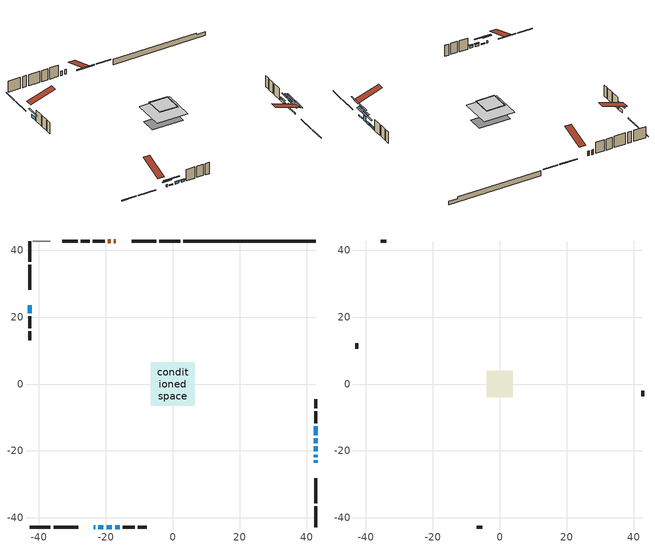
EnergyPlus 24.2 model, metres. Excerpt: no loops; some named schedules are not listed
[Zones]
conditioned space
 floor othersidecoefficients (Floor1 construction): -2.46,-2.46 -2.46,2.46 2.46,2.46 2.46,-2.46 z0.76
 floor adiabatic (AdiabaticFloorConstruction): -6.57,-6.57 -6.57,6.57 6.57,6.57 6.57,-6.57 z3.2
 floor foundation (Slab1 construction): -6.64,-3.25 -6.64,3.25 6.64,3.25 6.64,-3.25 z-1.57
 wall outside (RimJoist1 construction): 2.21,42.7 -3.97,42.7 / -42.7,-42.7 -36.53,-42.7 / -42.7,42.7 -42.7,36.53 / 42.7,-42.7 42.7,-36.53 z0.76:1.06
 wall outside (RimJoist2 construction): -4.9,42.7 -12.31,42.7 / -35.6,-42.7 -28.18,-42.7 / -42.7,35.6 -42.7,28.18 / 42.7,-35.6 42.7,-28.18 z0.76:1.06
 wall outside (AdiabaticWallConstruction 1): -16.96,42.7 -17.64,42.7 / -18.57,42.7 -19.36,42.7 z0.76:2.79
 wall outside (AdiabaticWallConstruction): -23.54,-42.7 -23.15,-42.7 / -19.78,-42.7 -18.15,-42.7 / 42.7,-15.3 42.7,-12.66 / -17.22,-42.7 -15.9,-42.7 z0.76:1.73; 42.7,-23.54 42.7,-22.77 / -22.23,-42.7 -20.7,-42.7 / 42.7,-21.85 42.7,-21.08 z0.76:1.27; 42.7,-20.16 42.7,-18.63 z0.76:2.79; 42.7,-17.7 42.7,-16.23 z0.76:1.68; -42.7,23.54 -42.7,21.2 z0.76:1.98
 wall outside (Wall1 construction): -20.29,42.7 -23.86,42.7 / -14.97,-42.7 -11.39,-42.7 / -42.7,20.27 -42.7,16.69 / 42.7,-11.73 42.7,-8.16 z0.76:5.64
 wall outside (Wall2 construction): -24.79,42.7 -27.42,42.7 / -10.46,-42.7 -7.84,-42.7 / -42.7,15.76 -42.7,13.14 / 42.7,-7.23 42.7,-4.6 z0.76:5.64
 wall foundation (FoundationWall1 construction): 3.14,42.7,-1.57 3.14,42.7,0.76 38.75,42.7,0.76 38.75,42.7,-0.04 42.7,42.7,-0.04 42.7,42.7,-1.57
 wall othersidecoefficients (Wall3 construction): -28.35,42.7 -33,42.7 z0.76:5.64
 wall adiabatic (Wall5 construction): -36.53,42.7 -41.77,42.7 z0.76:5.64
 window (WindowConstruction 6): -23.54,-42.7 -23.15,-42.7 z0.76:1.73
 window (WindowConstruction 7): 42.7,-23.54 42.7,-22.77 z0.76:1.27
 window (WindowConstruction 8): -22.23,-42.7 -20.7,-42.7 z0.76:1.27
 window (WindowConstruction 9): 42.7,-21.85 42.7,-21.08 z0.76:1.27
 window (WindowConstruction): 42.7,-20.16 42.7,-18.63 z0.76:2.79
 window (WindowConstruction 1): 42.7,-17.7 42.7,-16.23 z0.76:1.67
 window (WindowConstruction 2): -19.77,-42.7 -18.15,-42.7 z0.76:1.73
 window (WindowConstruction 3): -42.7,23.54 -42.7,21.2 z0.76:1.98
 window (WindowConstruction 4): 42.7,-15.3 42.7,-12.66 z0.76:1.73
 window (WindowConstruction 5): -17.22,-42.7 -15.9,-42.7 z0.76:1.73
 door (Door): -16.96,42.7 -17.64,42.7 z0.76:2.79
 door (Door 1): -18.57,42.7 -19.36,42.7 z0.76:2.79
 ceiling adiabatic (AdiabaticFloorConstruction): 6.57,-6.57 6.57,6.57 -6.57,6.57 -6.57,-6.57 z3.2
attic - vented
 floor to conditioned space (Floor2 construction Reversed): -3.72,-3.72 -3.72,3.72 3.72,3.72 3.72,-3.72 z5.64
 floor to conditioned space (Floor3 construction Reversed): -3.96,-3.96 -3.96,3.96 3.96,3.96 3.96,-3.96 z5.64
 wall outside (Wall4 construction): -33.93,42.7 -35.6,42.7 / -6.91,-42.7 -5.24,-42.7 / -42.7,12.21 -42.7,10.54 / 42.7,-3.67 42.7,-2 z0.76:5.64
 roof outside (Roof1 construction): -16.03,42.7,5.64 -16.03,32.12,9.16 -13.24,32.12,9.16 -13.24,42.7,5.64; -24.46,-42.7,5.64 -24.46,-32.12,9.16 -27.25,-32.12,9.16 -27.25,-42.7,5.64; -42.7,24.46,5.64 -32.12,24.46,9.16 -32.12,27.25,9.16 -42.7,27.25,5.64; 42.7,-24.46,5.64 32.12,-24.46,9.16 32.12,-27.25,9.16 42.7,-27.25,5.64
shading: -21.42,-42.7 -25.27,-42.7 -25.27,-43.11 -21.42,-43.11 z3.46; 42.7,-17.69 42.7,-28.62 43.11,-28.62 43.11,-17.69 z6.35; -18.06,-42.7 -24.87,-42.7 -24.87,-43.11 -18.06,-43.11 z3.91; 42.7,-18.44 42.7,-24.48 43.11,-24.48 43.11,-18.44 z3.91; 42.7,-15.99 42.7,-22.79 43.11,-22.79 43.11,-15.99 z5.43; 42.7,-13.59 42.7,-20.34 43.11,-20.34 43.11,-13.59 z4.31; -17.95,-42.7 -19.98,-42.7 -19.98,-43.11 -17.95,-43.11 z1.93; -42.7,19.47 -42.7,25.27 -43.11,25.27 -43.11,19.47 z3.71; 42.7,-12.46 42.7,-15.5 43.11,-15.5 43.11,-12.46 z1.93; -15.7,-42.7 -17.42,-42.7 -17.42,-43.11 -15.7,-43.11 z1.93
[Building]
Building 1: Terrain=Suburbs
[Site:Location]
Toronto Intl AP_ON: Latitude {deg}=43.68; Longitude {deg}=-79.63; Time Zone {hr}=-5; Elevation {m}=173; Keep Site Location Information=Yes
[Site:GroundTemperature:Shallow]
4.59119, 2.66285, 2.50842, 3.42352, 7.09712, 10.7536, 13.9236, 15.9317, 16.1023, 14.4691, 11.3799, 7.83558
[Site:WaterMainsTemperature]
Calculation Method=Schedule; Temperature Schedule=mains temperature schedule
[Material] Roughness=Rough; Thermal Absorptance=0.9
Name | Thickness {m} | Conductivity {W/m-K} | Density {kg/m3} | Specific Heat {J/kg-K} | Solar Absorptance | Visible Absorptance
asphalt or fiberglass shingles | 0.00635 | 0.162714 | 1121.4 | 1465.45 | 0.4 | 0.4
ceiling stud and cavity | 0.1397 | 0.079977 | 65.682 | 1177.47 | 0.7 | 0.7
ceiling stud and cavity 1 | 0.1397 | 0.0803008 | 65.682 | 1177.47 | 0.7 | 0.7
concrete 4.0 in. | 0.1016 | 1.803125 | 2242.8 | 837.4 | 0.7 | 0.7
concrete 8.0 in. | 0.2032 | 1.803125 | 2242.8 | 837.4 | 0.7 | 0.7
door material | 0.04445 | 0.053851 | 512.64 | 1214.23 | 0.7 | 0.7
exterior vertical ins | 0.0457286 | 0.029427 | 32.04 | 1214.23 | 0.7 | 0.7
floor covering | 0.0127 | 0.0433444 | 54.468 | 1339.84 | 0.6 | 0.6
floor rigid ins; rim joist rigid ins | 0.051816 | 0.029427 | 32.04 | 1214.23 | 0.7 | 0.7
floor rigid ins 1; wall rigid ins | 0.512978 | 0.029427 | 32.04 | 1214.23 | 0.7 | 0.7
floor stud and cavity | 0.1397 | 0.529281 | 92.3553 | 1139.71 | 0.7 | 0.7
floor stud and cavity 1 | 0.1397 | 1.75129 | 37.0049 | 1207.88 | 0.7 | 0.7
furniture material conditioned space 1 | 0.1524 | 0.115458 | 640.8 | 1214.23 | 0.6 | 0.6
gypsum board | 0.0127 | 0.160291 | 801 | 837.4 | 0.6 | 0.6
gypsum board 1 | 0.0127 | 0.160291 | 801 | 837.4 | 0.7 | 0.7
osb sheathing 0.5 in. | 0.0127 | 0.115458 | 512.64 | 1214.23 | 0.7 | 0.7
osb sheathing 0.5 in. 1 | 0.0127 | 0.115458 | 512.64 | 1214.23 | 0.4 | 0.4
osb sheathing 0.75 in. | 0.01905 | 0.115458 | 512.64 | 1214.23 | 0.7 | 0.7
osb sheathing 2.0 in. | 0.0508 | 0.115458 | 512.64 | 1214.23 | 0.7 | 0.7
rim joist stud and cavity | 0.0508 | 0.0451784 | 125.044 | 1163.47 | 0.6 | 0.6
rim joist stud and cavity 1 | 0.0508 | 0.275866 | 125.044 | 1163.47 | 0.6 | 0.6
wall stud and cavity | 0.1397 | 0.0813726 | 139.0536 | 1170.24 | 0.7 | 0.7
wall stud and cavity 1 | 0.1397 | 0.0938917 | 139.0536 | 1170.24 | 0.7 | 0.7
wall stud and cavity 2 | 0.1397 | 0.0743881 | 139.0536 | 1170.24 | 0.7 | 0.7
wall stud and cavity 3 | 0.0889 | 6.9971 | 50.32683 | 1063.81 | 0.6 | 0.6
wall stud and cavity 4 | 0.0889 | 0.380278 | 52.3479 | 1209.89 | 0.7 | 0.7
wall stud and cavity 5 | 0.0889 | 0.391764 | 83.0341 | 1211.67 | 0.7 | 0.7
wood siding | 0.0254 | 0.102417 | 544.68 | 1172.36 | 0.4 | 0.4
wood siding 1 | 0.00254 | 0.102417 | 544.68 | 1172.36 | 0.4 | 0.4
wood siding 2; wood siding 3; wood siding 4 | 0.0254 | 0.102417 | 544.68 | 1172.36 | 0.7 | 0.7
[WindowMaterial:SimpleGlazingSystem]
Name | U-Factor {W/m2-K} | Solar Heat Gain Coefficient
WindowMaterial | 2.912814 | 0.59
WindowMaterial 1 | 2.92871 | 0.66
WindowMaterial 2 | 2.95483 | 0.63
WindowMaterial 3 | 2.89748 | 0.69
WindowMaterial 4 | 2.929848 | 0.66
WindowMaterial 5 | 3.029213 | 0.56
WindowMaterial 6 | 4.465747 | 0.64
[Construction]
AdiabaticFloorConstruction: floor stud and cavity 1, floor rigid ins 1, osb sheathing 0.75 in., floor covering
AdiabaticWallConstruction: wood siding 3, wall rigid ins, wall stud and cavity 4, gypsum board
AdiabaticWallConstruction 1: wood siding 4, wall rigid ins, wall stud and cavity 4, gypsum board
Door; Door 1: door material
Floor1 construction: floor stud and cavity, floor rigid ins, osb sheathing 0.75 in., floor covering
Floor2 construction Reversed: gypsum board, ceiling stud and cavity
Floor3 construction Reversed: gypsum board, ceiling stud and cavity 1
FoundationWall1 construction: concrete 8.0 in., gypsum board 1
furniture construction conditioned space 1: furniture material conditioned space 1
PartitionWallConstruction: gypsum board, wall stud and cavity 5, gypsum board
RimJoist1 construction: wood siding 2, osb sheathing 2.0 in., rim joist stud and cavity
RimJoist2 construction: wood siding 2, rim joist rigid ins, osb sheathing 2.0 in., rim joist stud and cavity 1
Roof1 construction: asphalt or fiberglass shingles
Slab1 construction: concrete 4.0 in.
Wall1 construction: wood siding, osb sheathing 0.5 in., wall stud and cavity, gypsum board
Wall2 construction: wood siding, osb sheathing 0.5 in., wall stud and cavity 1, gypsum board
Wall3 construction; Wall5 construction: osb sheathing 0.5 in. 1, wall stud and cavity 2, gypsum board
Wall4 construction: wood siding 1, wall stud and cavity 3
WindowConstruction: WindowMaterial
WindowConstruction 1: WindowMaterial 1
WindowConstruction 2: WindowMaterial 2
WindowConstruction 3: WindowMaterial 3
WindowConstruction 4; WindowConstruction 5: WindowMaterial 4
WindowConstruction 6: WindowMaterial 5
WindowConstruction 7; WindowConstruction 8; WindowConstruction 9: WindowMaterial 6
[Zone] Multiplier=1; Part of Total Floor Area=Yes
Name | Volume {m3}
attic - vented | 67.5229
conditioned space | 668.8
[Space]
Name | Zone | Volume {m3}
attic - vented 1 | attic - vented | 67.5229
conditioned space 1 | conditioned space | 668.8
[ZoneInfiltration:EffectiveLeakageArea]
infil attic - vented 1: Zone or Space=attic - vented 1; Schedule=Always On Discrete; Effective Air Leakage Area {cm2}=4881.1; Stack Coefficient=0.000584329; Wind Coefficient=1.63324e-05
[ZoneMixing]
whole house fan mix: Zone or Space=attic - vented; Schedule=Always On Continuous; Design Flow Rate Calculation Method=Flow/Zone; Design Flow Rate {m3/s}=0; Source Zone or Space=conditioned space
[SurfaceProperty:OtherSideCoefficients]
other non-freezing space: Combined Convective/Radiative Film Coefficient {W/m2-K}=8.35; Constant Temperature Coefficient=1; External Dry-Bulb Temperature Coefficient=0; Ground Temperature Coefficient=0; Wind Speed Coefficient=0; Zone Air Temperature Coefficient=0; Constant Temperature Schedule=other non-freezing space; Previous Other Side Temperature Coefficient=0
[SurfaceProperty:ExposedFoundationPerimeter]
Slab1: Exposed Perimeter Calculation Method=TotalExposedPerimeter; Total Exposed Perimeter {m}=39.566
[InternalMass] Zone or ZoneList=conditioned space; Space or SpaceList=conditioned space 1
Name | Construction | Surface Area {m2}
furniture mass conditioned space 1 | furniture construction conditioned space 1 | 113.156
partition wall mass | PartitionWallConstruction | 282.89
[Lights]
interior lighting: Zone or ZoneList or Space or SpaceList=conditioned space 1; Schedule=interior lighting schedule; Design Level Calculation Method=LightingLevel; Lighting Level {W}=343.2; Return Air Fraction=0; Fraction Radiant=0.6; Fraction Visible=0.2; Fraction Replaceable=1
[People]
occupants: Zone or ZoneList or Space or SpaceList=conditioned space 1; Number of People Schedule=occupants schedule; Number of People Calculation Method=People; Number of People=3; Fraction Radiant=0.314171; Sensible Heat Fraction=0.56303; Activity Level Schedule=occupants activity schedule; Carbon Dioxide Generation Rate {m3/s-W}=0; Enable ASHRAE 55 Comfort Warnings=No; Mean Radiant Temperature Calculation Type=EnclosureAveraged
[ElectricEquipment] Zone or ZoneList or Space or SpaceList=conditioned space 1; Design Level Calculation Method=EquipmentLevel
Name | Schedule | Design Level {W} | Fraction Latent | Fraction Radiant | Fraction Lost
clothes dryer | clothes dryer schedule | 140.772 | 0.015 | 0.081 | 0.85
clothes washer | clothes washer schedule | 32.1985 | 0.03 | 0.162 | 0.7
cooking range | cooking range schedule | 208.969 | 0.08 | 0.432 | 0.2
dishwasher | dishwasher schedule | 66.8632 | 0.3 | 0.18 | 0.4
fridge | fridge schedule | 72.9452 | 0 | 0.6 | 0
mech vent house fan | mech vent house fan schedule | 0 | 0 | 0 | 1
mech vent house fan cfis | mech vent house fan cfis schedule | 0 | 0 | 0 | 0
misc plug loads | misc plug loads schedule | 494.7 | 0.045 | 0.513 | 0.1
whole house fan | Always On Discrete | 0 | 0 | 0 | 1
[OtherEquipment] Zone or ZoneList or Space or SpaceList=conditioned space 1; Design Level Calculation Method=EquipmentLevel
Name | Fuel Type | Schedule | Design Level {W} | Fraction Latent | Fraction Radiant | Fraction Lost
clothes dryer 1 | Electricity | clothes dryer schedule | 0 | 0.015 | 0.081 | 0.85
cooking range 1 | Electricity | cooking range schedule | 0 | 0.08 | 0.432 | 0.2
general water use latent | None | general water use schedule | 59.3978 | 1 | 0 | 0
general water use sensible | None | general water use schedule | -58.539 | 0 | 0.6 | 0
mech vent house fan latent load | None | Always On Discrete | 0 | 1 | 0 | 0
mech vent house fan sensible load | None | Always On Discrete | 0 | 0 | 0 | 0
water heater energy adjustment1 | NaturalGas | Always On Discrete | 0.01 | 0 | 0 | 1
[ZoneInfiltration:DesignFlowRate] Zone or ZoneList or Space or SpaceList=conditioned space 1; Schedule=Always On Discrete; Design Flow Rate Calculation Method=Flow/Zone; Design Flow Rate {m3/s}=0
infil flow; natural vent flow; whole house fan flow
[AvailabilityManager:Scheduled]
central ac and furnace airloop Availability Manager: Schedule=Always On Discrete
[Foundation:Kiva]
Foundation Kiva 1: Initial Indoor Air Temperature {C}=18; Wall Height Above Grade {m}=0.760019; Wall Depth Below Slab {m}=0.2032; Custom Block Material Name 1=exterior vertical ins; Custom Block Depth 1 {m}=2.33001; Custom Block X Position 1 {m}=0.2159; Custom Block Z Position 1 {m}=0
[Foundation:Kiva:Settings]
Soil Conductivity {W/m-K}=0.849921; Soil Density {kg/m3}=1842.3; Soil Specific Heat {J/kg-K}=418.7; Ground Solar Absorptivity=0.9; Ground Thermal Absorptivity=0.9; Ground Surface Roughness {m}=0.03; Far-Field Width {m}=40; Deep-Ground Boundary Condition=ZeroFlux; Deep-Ground Depth {m}=40; Minimum Cell Dimension {m}=0.2; Maximum Cell Growth Coefficient=3; Simulation Timestep=Timestep
[Exterior:Lights]
exterior lighting: Schedule=exterior lighting schedule; Design Level {W}=75.6
[EnergyManagementSystem:GlobalVariable]
central_ac_and_furnace_airloop_Fan_RTF
infil_program_Qfan
infil_program_Qinf
natural_vent_program_Qnv
natural_vent_program_Qwhf
[EnergyManagementSystem:Sensor]
Name | Output:Variable or Output:Meter Index Key | Output:Variable or Output:Meter
airflow_gain | infil flow | Infiltration Sensible Heat Gain Energy
airflow_gain_1 | natural vent flow | Infiltration Sensible Heat Gain Energy
airflow_gain_2 | whole house fan flow | Infiltration Sensible Heat Gain Energy
airflow_loss | infil flow | Infiltration Sensible Heat Loss Energy
airflow_loss_1 | natural vent flow | Infiltration Sensible Heat Loss Energy
airflow_loss_2 | whole house fan flow | Infiltration Sensible Heat Loss Energy
clg_load_cond |  | Cooling:EnergyTransfer:Zone:CONDITIONED SPACE
clg_sp_s; clg_sp_s_1 | cooling setpoint | Schedule Value
clothes_dryer_exhaust_0_sch_s | clothes dryer exhaust 0 schedule | Schedule Value
cool_season | cooling season schedule | Schedule Value
htg_load_cond |  | Heating:EnergyTransfer:Zone:CONDITIONED SPACE
htg_sp_s; htg_sp_s_1 | heating setpoint | Schedule Value
ig_ee_conv | clothes dryer | Electric Equipment Convective Heating Energy
ig_ee_conv_2 | cooking range | Electric Equipment Convective Heating Energy
ig_ee_conv_4 | fridge | Electric Equipment Convective Heating Energy
ig_ee_conv_5 | misc plug loads | Electric Equipment Convective Heating Energy
ig_ee_conv_6 | whole house fan | Electric Equipment Convective Heating Energy
ig_ee_rad | clothes dryer | Electric Equipment Radiant Heating Energy
ig_ee_rad_2 | cooking range | Electric Equipment Radiant Heating Energy
ig_ee_rad_4 | fridge | Electric Equipment Radiant Heating Energy
ig_ee_rad_5 | misc plug loads | Electric Equipment Radiant Heating Energy
ig_ee_rad_6 | whole house fan | Electric Equipment Radiant Heating Energy
ig_lgt_conv | interior lighting | Lights Convective Heating Energy
ig_lgt_rad | interior lighting | Lights Radiant Heating Energy
ig_lgt_vis | interior lighting | Lights Visible Radiation Heating Energy
ig_oe_conv | clothes dryer 1 | Other Equipment Convective Heating Energy
ig_oe_conv_1 | cooking range 1 | Other Equipment Convective Heating Energy
ig_oe_conv_2 | general water use latent | Other Equipment Convective Heating Energy
ig_oe_conv_3 | general water use sensible | Other Equipment Convective Heating Energy
ig_oe_conv_4 | water heater energy adjustment1 | Other Equipment Convective Heating Energy
ig_oe_rad | clothes dryer 1 | Other Equipment Radiant Heating Energy
ig_oe_rad_1 | cooking range 1 | Other Equipment Radiant Heating Energy
ig_oe_rad_2 | general water use latent | Other Equipment Radiant Heating Energy
ig_oe_rad_3 | general water use sensible | Other Equipment Radiant Heating Energy
ig_oe_rad_4 | water heater energy adjustment1 | Other Equipment Radiant Heating Energy
ig_ppl_conv | occupants | People Convective Heating Energy
ig_ppl_rad | occupants | People Radiant Heating Energy
im_conv | furniture mass conditioned space 1 | Surface Inside Face Convection Heat Gain Energy
im_conv_1 | partition wall mass | Surface Inside Face Convection Heat Gain Energy
im_ig | furniture mass conditioned space 1 | Surface Inside Face Internal Gains Radiation Heat Gain Energy
im_ig_1 | partition wall mass | Surface Inside Face Internal Gains Radiation Heat Gain Energy
im_lgt | furniture mass conditioned space 1 | Surface Inside Face Lights Radiation Heat Gain Energy
im_lgt_1 | partition wall mass | Surface Inside Face Lights Radiation Heat Gain Energy
im_sol | furniture mass conditioned space 1 | Surface Inside Face Solar Radiation Heat Gain Energy
im_sol_1 | partition wall mass | Surface Inside Face Solar Radiation Heat Gain Energy
im_surf | furniture mass conditioned space 1 | Surface Inside Face Net Surface Thermal Radiation Heat Gain Energy
im_surf_1 | partition wall mass | Surface Inside Face Net Surface Thermal Radiation Heat Gain Energy
mv_conv | mech vent house fan | Electric Equipment Convective Heating Energy
mv_conv_1 | mech vent house fan cfis | Electric Equipment Convective Heating Energy
mv_conv_2 | mech vent house fan latent load | Other Equipment Convective Heating Energy
mv_conv_3 | mech vent house fan sensible load | Other Equipment Convective Heating Energy
mv_rad | mech vent house fan | Electric Equipment Radiant Heating Energy
mv_rad_1 | mech vent house fan cfis | Electric Equipment Radiant Heating Energy
mv_rad_2 | mech vent house fan latent load | Other Equipment Radiant Heating Energy
mv_rad_3 | mech vent house fan sensible load | Other Equipment Radiant Heating Energy
natural_vent_s | natural vent schedule | Schedule Value
oa_temp |  | Site Outdoor Air Drybulb Temperature
out_pb_s |  | Site Outdoor Air Barometric Pressure
out_wt_s |  | Site Outdoor Air Humidity Ratio
site_vw_s |  | Site Wind Speed
ss_back_out | Window1 | Surface Window Shortwave from Zone Back Out Window Heat Transfer Rate
ss_back_out_1 | Window10 | Surface Window Shortwave from Zone Back Out Window Heat Transfer Rate
ss_back_out_2 | Window11 | Surface Window Shortwave from Zone Back Out Window Heat Transfer Rate
ss_back_out_3 | Window12 | Surface Window Shortwave from Zone Back Out Window Heat Transfer Rate
ss_back_out_4 | Window2 | Surface Window Shortwave from Zone Back Out Window Heat Transfer Rate
ss_back_out_5 | Window3 | Surface Window Shortwave from Zone Back Out Window Heat Transfer Rate
ss_back_out_6 | Window4 | Surface Window Shortwave from Zone Back Out Window Heat Transfer Rate
ss_back_out_7 | Window6 | Surface Window Shortwave from Zone Back Out Window Heat Transfer Rate
ss_back_out_8 | Window7 | Surface Window Shortwave from Zone Back Out Window Heat Transfer Rate
ss_back_out_9 | Window9 | Surface Window Shortwave from Zone Back Out Window Heat Transfer Rate
ss_conv | Door1 | Surface Inside Face Convection Heat Gain Energy
ss_conv_1 | Door2 | Surface Inside Face Convection Heat Gain Energy
ss_conv_10 | Window7 | Surface Inside Face Convection Heat Gain Energy
ss_conv_11 | Window9 | Surface Inside Face Convection Heat Gain Energy
ss_conv_2 | Window1 | Surface Inside Face Convection Heat Gain Energy
ss_conv_3 | Window10 | Surface Inside Face Convection Heat Gain Energy
ss_conv_4 | Window11 | Surface Inside Face Convection Heat Gain Energy
ss_conv_5 | Window12 | Surface Inside Face Convection Heat Gain Energy
ss_conv_6 | Window2 | Surface Inside Face Convection Heat Gain Energy
ss_conv_7 | Window3 | Surface Inside Face Convection Heat Gain Energy
ss_conv_8 | Window4 | Surface Inside Face Convection Heat Gain Energy
ss_conv_9 | Window6 | Surface Inside Face Convection Heat Gain Energy
ss_ig | Door1 | Surface Inside Face Internal Gains Radiation Heat Gain Energy
ss_ig_1 | Door2 | Surface Inside Face Internal Gains Radiation Heat Gain Energy
ss_ig_10 | Window7 | Surface Inside Face Internal Gains Radiation Heat Gain Energy
ss_ig_11 | Window9 | Surface Inside Face Internal Gains Radiation Heat Gain Energy
ss_ig_2 | Window1 | Surface Inside Face Internal Gains Radiation Heat Gain Energy
ss_ig_3 | Window10 | Surface Inside Face Internal Gains Radiation Heat Gain Energy
ss_ig_4 | Window11 | Surface Inside Face Internal Gains Radiation Heat Gain Energy
ss_ig_5 | Window12 | Surface Inside Face Internal Gains Radiation Heat Gain Energy
ss_ig_6 | Window2 | Surface Inside Face Internal Gains Radiation Heat Gain Energy
ss_ig_7 | Window3 | Surface Inside Face Internal Gains Radiation Heat Gain Energy
ss_ig_8 | Window4 | Surface Inside Face Internal Gains Radiation Heat Gain Energy
ss_ig_9 | Window6 | Surface Inside Face Internal Gains Radiation Heat Gain Energy
ss_lgt | Door1 | Surface Inside Face Lights Radiation Heat Gain Energy
ss_lgt_1 | Door2 | Surface Inside Face Lights Radiation Heat Gain Energy
ss_sol | Door1 | Surface Inside Face Solar Radiation Heat Gain Energy
ss_sol_1 | Door2 | Surface Inside Face Solar Radiation Heat Gain Energy
ss_surf | Door1 | Surface Inside Face Net Surface Thermal Radiation Heat Gain Energy
ss_surf_1 | Door2 | Surface Inside Face Net Surface Thermal Radiation Heat Gain Energy
ss_surf_10 | Window7 | Surface Inside Face Net Surface Thermal Radiation Heat Gain Energy
ss_surf_11 | Window9 | Surface Inside Face Net Surface Thermal Radiation Heat Gain Energy
ss_surf_2 | Window1 | Surface Inside Face Net Surface Thermal Radiation Heat Gain Energy
ss_surf_3 | Window10 | Surface Inside Face Net Surface Thermal Radiation Heat Gain Energy
ss_surf_4 | Window11 | Surface Inside Face Net Surface Thermal Radiation Heat Gain Energy
ss_surf_5 | Window12 | Surface Inside Face Net Surface Thermal Radiation Heat Gain Energy
ss_surf_6 | Window2 | Surface Inside Face Net Surface Thermal Radiation Heat Gain Energy
ss_surf_7 | Window3 | Surface Inside Face Net Surface Thermal Radiation Heat Gain Energy
ss_surf_8 | Window4 | Surface Inside Face Net Surface Thermal Radiation Heat Gain Energy
ss_surf_9 | Window6 | Surface Inside Face Net Surface Thermal Radiation Heat Gain Energy
ss_trans_in | Window1 | Surface Window Transmitted Solar Radiation Rate
ss_trans_in_1 | Window10 | Surface Window Transmitted Solar Radiation Rate
ss_trans_in_2 | Window11 | Surface Window Transmitted Solar Radiation Rate
ss_trans_in_3 | Window12 | Surface Window Transmitted Solar Radiation Rate
ss_trans_in_4 | Window2 | Surface Window Transmitted Solar Radiation Rate
ss_trans_in_5 | Window3 | Surface Window Transmitted Solar Radiation Rate
ss_trans_in_6 | Window4 | Surface Window Transmitted Solar Radiation Rate
ss_trans_in_7 | Window6 | Surface Window Transmitted Solar Radiation Rate
ss_trans_in_8 | Window7 | Surface Window Transmitted Solar Radiation Rate
ss_trans_in_9 | Window9 | Surface Window Transmitted Solar Radiation Rate
ss_trans_out | Window1 | Surface Inside Face Initial Transmitted Diffuse Transmitted Out Window Solar Radiation Rate
ss_trans_out_1 | Window10 | Surface Inside Face Initial Transmitted Diffuse Transmitted Out Window Solar Radiation Rate
ss_trans_out_2 | Window11 | Surface Inside Face Initial Transmitted Diffuse Transmitted Out Window Solar Radiation Rate
ss_trans_out_3 | Window12 | Surface Inside Face Initial Transmitted Diffuse Transmitted Out Window Solar Radiation Rate
ss_trans_out_4 | Window2 | Surface Inside Face Initial Transmitted Diffuse Transmitted Out Window Solar Radiation Rate
ss_trans_out_5 | Window3 | Surface Inside Face Initial Transmitted Diffuse Transmitted Out Window Solar Radiation Rate
ss_trans_out_6 | Window4 | Surface Inside Face Initial Transmitted Diffuse Transmitted Out Window Solar Radiation Rate
ss_trans_out_7 | Window6 | Surface Inside Face Initial Transmitted Diffuse Transmitted Out Window Solar Radiation Rate
ss_trans_out_8 | Window7 | Surface Inside Face Initial Transmitted Diffuse Transmitted Out Window Solar Radiation Rate
ss_trans_out_9 | Window9 | Surface Inside Face Initial Transmitted Diffuse Transmitted Out Window Solar Radiation Rate
s_conv | Floor1 | Surface Inside Face Convection Heat Gain Energy
s_conv_1 | Floor2 | Surface Inside Face Convection Heat Gain Energy
s_conv_10 | RimJoist2:0 | Surface Inside Face Convection Heat Gain Energy
s_conv_11 | RimJoist2:180 | Surface Inside Face Convection Heat Gain Energy
s_conv_12 | RimJoist2:270 | Surface Inside Face Convection Heat Gain Energy
s_conv_13 | RimJoist2:90 | Surface Inside Face Convection Heat Gain Energy
s_conv_14 | Slab1 | Surface Inside Face Convection Heat Gain Energy
s_conv_15 | Wall1:0 | Surface Inside Face Convection Heat Gain Energy
s_conv_16 | Wall1:180 | Surface Inside Face Convection Heat Gain Energy
s_conv_17 | Wall1:270 | Surface Inside Face Convection Heat Gain Energy
s_conv_18 | Wall1:90 | Surface Inside Face Convection Heat Gain Energy
s_conv_19 | Wall2:0 | Surface Inside Face Convection Heat Gain Energy
